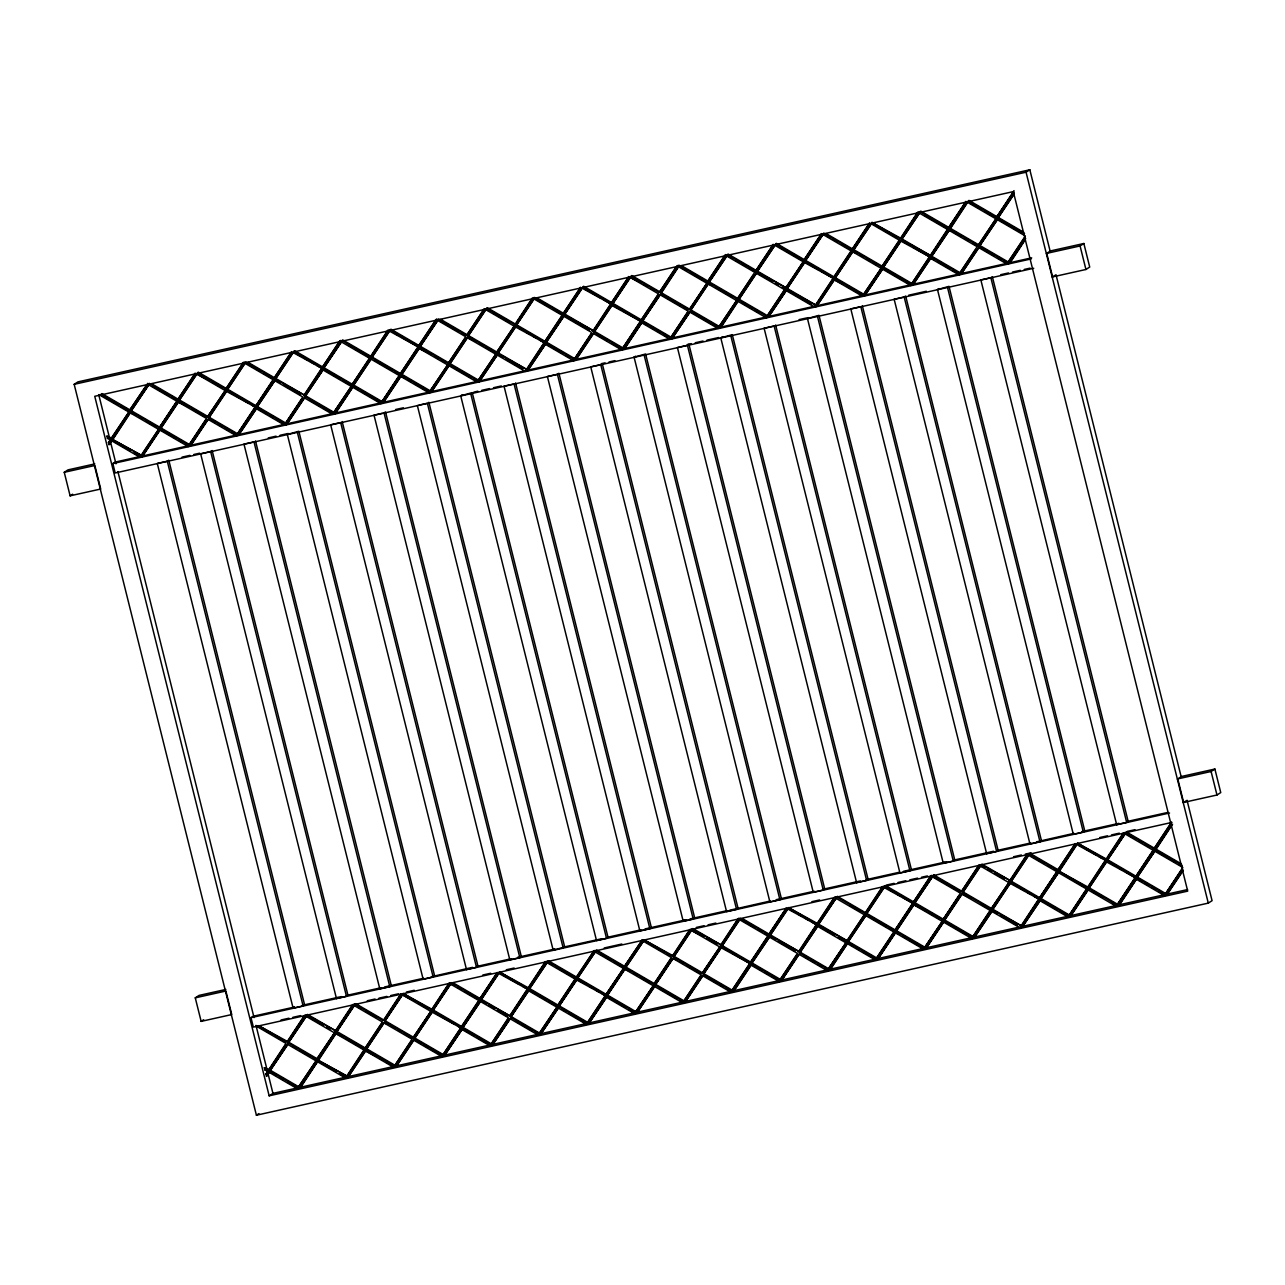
<?xml version="1.0" encoding="UTF-8"?>
<svg xmlns="http://www.w3.org/2000/svg" width="1285" height="1285" viewBox="0 0 1285 1285"><rect width="100%" height="100%" fill="white"/><g stroke="black" fill="none" stroke-linecap="round" stroke-linejoin="round"><path stroke-width="1.5" d="M108.454 442.474L110.896 439.438L108.454 442.474L109 444.626L112.309 440.257L130.636 450.907M129.335 411.393L111.779 438.089L106.896 436.177L111.024 438.587L129.335 411.393L121.063 406.59M101.129 394.077L129.448 410.558L147.759 383.364M129.448 410.558L145.574 386.705M109 444.626L112.309 440.257M112.438 439.406L141.511 455.388L112.438 439.406L129.994 412.71L135.744 415.135M130.861 411.377L149.172 384.199L130.861 411.377L159.195 427.841L176.398 402.333M113.192 438.924L130.749 412.228M140.756 455.886L159.067 428.692L142.603 453.717M159.195 427.841L176.736 401.145L148.418 384.681M149.301 383.348L177.619 399.812L195.175 373.116M177.619 399.812L194.838 374.304M111.554 440.739L139.872 457.219L142.169 456.705L159.725 430.009L188.044 446.473L190.341 445.975L208.652 418.782M206.13 419.633L188.927 445.14L160.609 428.676L178.165 401.98L188.911 407.297M207.351 417.111L225.662 389.933L207.351 417.111L179.033 400.647L196.589 373.951L209.005 380.248M142.169 456.705L160.48 429.527L175.467 438.249M160.609 428.676L178.92 401.482M179.033 400.647L197.344 373.453M188.927 445.14L206.483 418.444L178.165 401.98M197.472 372.618L225.791 389.082L243.347 362.386L245.644 361.872L273.962 378.352L291.181 352.829M225.791 389.082L241.901 365.245M190.341 445.975L207.897 419.279L236.215 435.743L238.512 435.229L256.823 408.052L238.512 435.229M255.41 407.233L237.099 434.41L208.764 417.946L226.321 391.25L255.41 407.233L252.069 405.289M227.204 389.901L244.76 363.205L273.079 379.685L255.522 406.381L227.204 389.901L245.515 362.723L260.518 371.445M208.764 417.946L227.092 390.752M237.099 434.41L254.655 407.714M273.962 378.352L291.518 351.656M255.522 406.381L272.741 380.874M256.936 407.2L275.247 380.023L256.936 407.2L285.254 423.681L302.473 398.157M275.375 379.171L292.932 352.476L322.005 368.458L304.449 395.154L275.375 379.171L293.687 351.994M285.254 423.681L302.81 396.985L274.492 380.505M303.694 395.651L321.25 368.956M293.815 351.142L322.133 367.622L339.69 340.927M322.133 367.622L340.445 340.429M256.068 408.534L284.387 425.014L286.683 424.5L304.24 397.804L332.558 414.284L335.594 413.288L353.15 386.592L358.162 389.5M343.416 380.922L351.737 385.757L333.425 412.951L305.107 396.471L323.418 369.293L340.075 378.979M323.547 368.442L341.858 341.264L323.547 368.442L351.865 384.906L369.084 359.398M286.683 424.5L304.995 397.322M305.107 396.471L323.418 369.293M333.425 412.951L351.737 385.757M351.865 384.906L369.421 358.21L341.103 341.746M387.508 331.369L371.06 356.395L342.726 339.931M334.839 413.77L353.15 386.592M353.279 385.741L370.835 359.045L399.153 375.509L381.597 402.205L353.279 385.741L371.59 358.547M418.348 346.998L400.037 374.176L371.718 357.712L389.275 331.016L418.348 346.998L401.691 337.312M371.718 357.712L390.03 330.518M400.037 374.176L417.593 347.48M341.971 340.413L370.289 356.877L387.845 330.181L390.142 329.683L418.46 346.147L436.017 319.451M381.597 402.205L398.816 376.698M418.46 346.147L436.772 318.969M352.395 387.074L380.713 403.538L383.01 403.04L400.567 376.344L404.663 377.79M429.768 391.475L448.079 364.298L429.768 391.475L401.45 375.011L419.006 348.315L431.423 354.596M419.874 346.966L438.185 319.788L419.874 346.966L448.208 363.446L465.411 337.939M401.322 375.846L383.01 403.04M401.45 375.011L419.761 347.817M448.208 363.446L465.748 336.75L437.43 320.27M438.313 318.937L466.632 335.417L484.188 308.721M466.632 335.417L483.851 309.894M400.567 376.344L428.885 392.808L431.182 392.294L448.738 365.599L477.056 382.079L479.353 381.565L497.664 354.387L479.353 381.565M486.26 347.753L496.251 353.568L477.94 380.745L449.622 364.265L467.178 337.57L476.253 341.938M496.363 352.716L514.675 325.523L496.363 352.716L468.045 336.236L485.601 309.54L489.697 311.002M431.182 392.294L449.493 365.117L471.145 377.71M449.622 364.265L467.933 337.088M468.045 336.236L486.356 309.059M477.94 380.745L496.251 353.568M486.485 308.207L514.803 324.687L532.359 297.992L534.656 297.477L562.975 313.942L580.194 288.434M516.65 322.519L530.914 300.835M497.777 353.536L515.333 326.84L544.422 342.822L526.866 369.518L497.777 353.536L516.104 326.358M516.217 325.507L533.773 298.811L562.091 315.275L544.535 341.971L516.217 325.507L534.528 298.329L549.53 307.051M526.111 370.016L543.667 343.32M562.975 313.942L580.531 287.246M544.535 341.971L561.754 316.463M496.909 354.869L525.228 371.349L527.525 370.835L545.836 343.657L562.493 353.343M545.948 342.806L564.26 315.612L545.948 342.806L574.266 359.27L591.486 333.763M564.388 314.777L581.944 288.081L611.017 304.063L593.461 330.759L564.388 314.777L581.607 289.254M545.836 343.657L527.525 370.835M574.266 359.27L591.823 332.574L563.505 316.11M592.706 331.241L610.263 304.545M582.828 286.748L611.146 303.212L628.702 276.516M611.146 303.212L627.257 279.375M545.081 344.139L573.399 360.603L575.696 360.105L593.252 333.409L621.571 349.873L624.606 348.877L642.163 322.182L647.174 325.089M640.749 321.362L622.438 348.54L594.12 332.076L611.676 305.38L640.749 321.362L624.092 311.661M658.097 295.004L640.878 320.511L612.559 304.031L630.116 277.335L640.862 282.668M575.696 360.105L594.007 332.911M594.12 332.076L612.431 304.882L620.767 309.733M612.559 304.031L630.871 276.853M622.438 348.54L639.994 321.844M640.878 320.511L658.434 293.815L630.116 277.335M630.983 276.002L659.301 292.482L675.765 267.457M659.301 292.482L676.52 266.959M623.851 349.359L642.163 322.182M642.291 321.33L660.602 294.153L642.291 321.33L670.609 337.81L687.828 312.287M679.042 266.123L661.486 292.819L689.804 309.283L707.36 282.588L690.704 272.902M670.609 337.81L688.166 311.115L659.847 294.634M706.605 283.086L678.287 266.605L660.731 293.301L689.049 309.781L707.36 282.588M676.858 265.786L679.155 265.272L707.473 281.752L725.029 255.056M707.473 281.752L725.784 254.558M641.408 322.663L669.726 339.144L672.023 338.63L690.334 311.452L718.652 327.916L720.949 327.418L738.506 300.722M718.781 327.081L737.092 299.887L718.781 327.081L690.463 310.601L708.019 283.905L712.099 285.35M708.886 282.571L727.214 255.394L708.886 282.571L737.221 299.036L753.331 275.199M690.334 311.452L672.023 338.63M690.463 310.601L708.774 283.423M737.221 299.036L754.761 272.34L726.443 255.876M727.326 254.542L755.644 271.007L773.201 244.311M755.644 271.007L772.863 245.499M689.579 311.934L717.897 328.414L720.194 327.9L737.751 301.204L766.069 317.668L768.366 317.17L786.677 289.976L768.366 317.17M738.634 299.871L756.19 273.175L784.509 289.639L766.952 316.335L738.634 299.871L756.945 272.677L771.932 281.399M757.058 271.842L775.369 244.648L803.687 261.128L786.131 287.824L757.058 271.842L775.369 244.648M276.436 1075.657L269.77 1071.786L266.461 1076.171L265.915 1074.003L267.601 1071.449L264.887 1069.875L264.357 1067.723L269.24 1069.634L285.688 1044.609M264.357 1067.723L268.485 1070.116L286.041 1043.42L256.293 1026.121M304.127 1016.58L287.663 1041.605L258.59 1025.607L286.908 1042.087L304.465 1015.391L306.762 1014.877L335.835 1030.859L307.517 1014.395M266.461 1076.171L269.015 1072.268L297.333 1088.748L300.385 1087.753L317.941 1061.057L336.268 1071.722M269.898 1070.935L288.209 1043.757L269.898 1070.935L298.216 1087.415L316.528 1060.237L313.187 1058.294M316.64 1059.386L334.951 1032.208L316.64 1059.386L288.322 1042.906L306.633 1015.728L323.306 1025.414M288.322 1042.906L306.633 1015.728M785.376 288.306L803.687 261.128M775.497 243.813L803.816 260.277L821.372 233.581M766.952 316.335L784.155 290.828M803.816 260.277L818.834 238.094M786.805 289.141L804.346 262.445L833.435 278.427L815.879 305.123L786.805 289.141L805.117 261.947M805.229 261.096L822.785 234.4L851.104 250.88L833.547 277.576L805.229 261.096L823.54 233.918M298.216 1087.415L316.528 1060.237M335.08 1031.357L352.636 1004.661L355.688 1003.665L384.006 1020.129L400.47 995.104M336.927 1029.205L352.299 1005.834M299.63 1088.234L317.941 1061.057M318.07 1060.205L347.143 1076.188L318.07 1060.205L335.626 1033.509L343.031 1036.899M336.493 1032.176L354.05 1005.48L382.368 1021.961L364.812 1048.656L336.493 1032.176L354.805 1004.998M318.825 1059.723L336.381 1033.028M815.124 305.605L832.68 278.909M823.669 233.067L851.987 249.547L869.543 222.851M833.547 277.576L851.859 250.398M851.987 249.547L869.206 224.024M785.922 290.474L814.24 306.938L816.537 306.424L834.093 279.728L843.169 284.097M880.498 269.352L863.279 294.875L834.961 278.395L852.517 251.699L856.613 253.161M898.938 241.323L881.719 266.846L853.401 250.366L871.712 223.188L890.039 233.838M816.537 306.424L834.848 279.247M834.961 278.395L853.272 251.218M853.401 250.366L871.712 223.188M346.388 1076.685L363.944 1049.99L335.626 1033.509M354.933 1004.147L383.251 1020.611L400.808 993.915M348.235 1074.533L364.699 1049.492M364.812 1048.656L382.031 1023.133M317.186 1061.538L345.504 1078.019L347.801 1077.505L365.358 1050.809L376.103 1056.141M411.762 1040.432L394.543 1065.94L366.225 1049.476L383.781 1022.78L387.877 1024.225M412.983 1037.911L431.294 1010.733L412.983 1037.911L384.665 1021.446L402.221 994.751L414.637 1001.047M366.113 1050.327L347.801 1077.505M366.225 1049.476L384.536 1022.298M384.665 1021.446L402.976 994.253M863.279 294.875L881.59 267.698M881.719 266.846L899.275 240.15L870.957 223.67M900.159 238.817L900.913 238.319L871.84 222.337L900.159 238.817L917.715 212.121L919.996 211.607L948.314 228.071L964.441 204.235M902.006 236.649L917.361 213.294M864.709 295.695L883.02 268.517L864.709 295.695L862.412 296.209L834.093 279.728M929.762 256.952L911.451 284.146L883.132 267.665L900.689 240.97L929.762 256.952L913.105 247.266M901.572 239.636L919.883 212.459L901.572 239.636L930.645 255.619L948.202 228.923L924.879 215.366M883.132 267.665L901.444 240.488L909.78 245.323M394.543 1065.94L412.099 1039.244L383.781 1022.78M447.533 986.045L432.178 1009.4L403.105 993.417L431.423 1009.881L448.979 983.186L451.26 982.672L479.594 999.152L496.797 973.644M365.358 1050.809L393.676 1067.289L395.973 1066.775L413.529 1040.079L441.847 1056.543L444.128 1056.029L462.455 1028.851L444.128 1056.029M461.026 1028.032L442.715 1055.21L414.396 1038.746L431.953 1012.05L461.026 1028.032L457.701 1026.089M478.373 1001.674L461.154 1027.181L432.836 1010.717L450.392 984.021L454.472 985.466M395.973 1066.775L414.284 1039.581M414.396 1038.746L432.708 1011.552M432.836 1010.717L451.147 983.523M911.451 284.146L929.007 257.45M929.89 256.101L947.447 229.405L919.128 212.941M948.314 228.071L965.87 201.376M882.265 268.999L910.583 285.479L912.864 284.965L930.42 258.269L934.516 259.715M931.304 256.936L949.615 229.742L931.304 256.936L959.622 273.4L975.733 249.563M931.175 257.787L912.864 284.965M968.055 201.713L950.498 228.409L978.817 244.889L996.373 218.193L978.062 245.371L949.743 228.907L967.3 202.211L995.618 218.675M442.715 1055.21L460.271 1028.514M461.154 1027.181L478.711 1000.485L450.392 984.021M479.594 999.152L497.15 972.456M462.568 1028L480.879 1000.822L462.568 1028L490.886 1044.48L508.105 1018.973M481.008 999.971L498.564 973.275L527.637 989.273L510.081 1015.969L481.008 999.971L499.319 972.793M959.622 273.4L977.178 246.704L948.86 230.24M968.167 200.878L996.485 217.342L1014.042 190.646M996.485 217.342L1013.704 191.834M930.42 258.269L958.738 274.733L961.035 274.235L978.592 247.539L1006.91 264.003L1009.962 263.007L1025.318 239.652M1025.012 237.163L1007.793 262.67L979.475 246.19L997.786 219.012L1021.109 232.585M1024.563 233.677L997.899 218.161L1014.363 193.135M961.035 274.235L979.347 247.041L987.683 251.892M979.475 246.19L997.786 219.012M997.899 218.161L1014.026 194.324M490.886 1044.48L508.442 1017.784L480.124 1001.304M509.326 1016.451L526.882 989.755M544.968 962.899L528.504 987.924L499.431 971.942L527.75 988.422L545.306 961.726L547.603 961.212L575.921 977.676L594.232 950.498L576.676 977.194L548.358 960.73M492.3 1045.299L510.611 1018.122L492.3 1045.299L490.019 1045.813L461.684 1029.333M549.032 1001.722L557.369 1006.557L539.058 1033.75L510.739 1017.27L529.051 990.092L545.707 999.778M529.179 989.241L547.49 962.063L529.179 989.241L557.497 1005.721L574.7 980.198M510.739 1017.27L529.051 990.092M1007.793 262.67L1024.257 237.645M1009.207 263.489L1025.671 238.464M539.058 1033.75L557.369 1006.557M557.497 1005.721L575.054 979.025L546.735 962.545M540.471 1034.57L558.782 1007.392L540.471 1034.57L538.174 1035.084L509.856 1018.603M605.54 995.827L587.229 1023.005L558.911 1006.54L576.467 979.845L605.54 995.827L602.199 993.883M577.334 978.511L595.646 951.318L577.334 978.511L605.653 994.976L623.964 967.798L613.973 961.983M558.911 1006.54L577.222 979.363L585.542 984.198M587.229 1023.005L604.785 996.309M605.653 994.976L623.964 967.798M624.092 966.946L642.404 939.769L624.092 966.946L595.774 950.482L593.477 950.98M558.027 1007.874L586.346 1024.354L588.642 1023.84L606.954 996.646L625.281 1007.312M635.4 1012.275L653.712 985.097L635.4 1012.275L607.082 995.811L624.639 969.115L630.389 971.524M625.506 967.782L643.817 940.588L625.506 967.782L653.824 984.246L671.043 958.738M588.642 1023.84L606.954 996.646M607.082 995.811L625.393 968.617M653.824 984.246L671.38 957.55L643.062 941.086M689.483 930.709L673.019 955.735L643.946 939.737L672.264 956.217L689.82 929.521L692.117 929.007L721.19 944.989L692.872 928.525M606.199 997.144L634.517 1013.608L636.814 1013.094L654.37 986.398L682.688 1002.878L684.985 1002.364L703.297 975.187M700.775 976.038L683.556 1001.545L655.238 985.065L672.794 958.369L676.89 959.831M701.995 973.516L720.307 946.338L701.995 973.516L673.677 957.036L691.234 930.34L703.65 936.636M636.814 1013.094L655.125 985.916M655.238 985.065L673.549 957.887M673.677 957.036L691.989 929.858M683.556 1001.545L701.112 974.849L672.794 958.369M720.435 945.487L737.992 918.791L740.272 918.277L768.607 934.741L785.81 909.234M722.282 943.335L738.746 918.293M684.985 1002.364L702.542 975.668L730.86 992.148L733.912 991.153L751.468 964.457L761.459 970.271M750.038 963.621L731.727 990.815L703.409 974.335L720.965 947.639L750.038 963.621L731.727 952.972M721.849 946.306L739.405 919.61L767.723 936.09L750.167 962.786L721.849 946.306L740.16 919.128L755.146 927.85M703.409 974.335L721.72 947.157M731.727 990.815L749.284 964.119M768.607 934.741L786.163 908.045M750.167 962.786L767.386 937.263M733.141 991.635L751.468 964.457M751.58 963.605L769.892 936.428L751.58 963.605L779.899 980.069L797.118 954.562M770.02 935.576L787.577 908.88L816.65 924.863L799.093 951.559L770.02 935.576L788.331 908.383M779.899 980.069L797.455 953.374L769.137 936.91M798.338 952.04L815.895 925.345M832.889 900.175L817.517 923.529L788.444 907.547L816.762 924.011L834.318 897.315L836.615 896.802L864.933 913.282L882.49 886.586L884.787 886.072L913.105 902.552L931.416 875.358M750.697 964.939L779.015 981.419L781.312 980.905L798.868 954.209L827.187 970.673L830.238 969.677L847.795 942.981L852.79 945.889M838.045 937.311L846.381 942.162L828.07 969.34L799.752 952.876L818.063 925.682L834.72 935.384M818.192 924.847L836.503 897.653L818.192 924.847L847.265 940.829L818.947 924.349M781.312 980.905L799.623 953.711M799.752 952.876L818.063 925.682M828.07 969.34L846.381 942.162M846.51 941.311L864.821 914.133M848.357 939.158L863.713 915.803M882.153 887.774L865.688 912.8L837.37 896.32M829.484 970.159L847.795 942.981M847.923 942.13L866.235 914.952L847.923 942.13L876.241 958.61L893.461 933.087M912.976 903.403L894.665 930.581L866.347 914.101L883.903 887.405L912.976 903.403L902.986 897.589M866.347 914.101L884.658 886.923M876.241 958.61L893.798 931.914L865.48 915.434M894.665 930.581L912.221 903.885M913.105 902.552L930.661 875.856M847.04 943.463L875.358 959.943L877.655 959.429L895.211 932.733L899.291 934.195M924.413 947.88L942.724 920.686L924.413 947.88L896.095 931.4L913.651 904.704L926.067 911.001M914.518 903.371L932.83 876.193L914.518 903.371L942.837 919.851L958.963 895.998M877.655 959.429L895.966 932.251M896.095 931.4L914.406 904.222M942.837 919.851L960.393 893.155L932.075 876.675M932.958 875.342L961.276 891.806L978.833 865.11L981.13 864.612L1010.203 880.594L981.885 864.114M961.276 891.806L978.495 866.299M895.211 932.733L923.529 949.213L925.826 948.699L943.383 922.004L971.701 938.484L973.998 937.97L992.309 910.776L973.998 937.97M989.787 911.627L972.568 937.134L944.25 920.67L961.806 893.974L970.898 898.327M991.008 909.105L1009.319 881.928L991.008 909.105L962.69 892.641L980.246 865.945L984.342 867.391M925.826 948.699L944.138 921.522L965.79 934.115M944.25 920.67L962.561 893.493M962.69 892.641L981.001 865.447M972.568 937.134L990.125 910.439L961.806 893.974M1009.448 881.076L1027.004 854.38L1029.285 853.866L1057.619 870.347L1074.822 844.839M1011.295 878.924L1027.759 853.899M992.422 909.941L1009.978 883.245L1039.051 899.227L1021.495 925.923L992.422 909.941L1010.733 882.747M1010.861 881.912L1028.418 855.2L1056.736 871.68L1039.179 898.376L1010.861 881.912L1029.173 854.718L1044.159 863.44M1020.74 926.405L1038.296 899.709M1057.619 870.347L1075.176 843.651M1039.179 898.376L1057.491 871.198L1054.166 869.254M991.554 911.274L1019.872 927.738L1022.153 927.224L1040.481 900.046L1057.137 909.732M1040.593 899.195L1058.904 872.017L1040.593 899.195L1068.911 915.675L1086.13 890.152M1059.033 871.166L1076.589 844.47L1105.662 860.468L1088.106 887.164L1059.033 871.166L1087.351 887.646L1104.907 860.95M1040.481 900.046L1022.153 927.224M1059.788 870.684L1076.236 845.659M1068.911 915.675L1086.467 888.979L1058.149 872.499M1105.775 859.617L1106.53 859.119L1077.456 843.137L1105.775 859.617L1123.331 832.921L1125.628 832.407L1153.946 848.871L1171.165 823.364M1107.638 857.464L1122.994 834.093M1039.71 900.528L1068.028 917.008L1070.325 916.494L1087.881 889.798L1116.199 906.278L1119.251 905.283L1136.807 878.587L1141.803 881.494M1135.394 877.751L1117.083 904.945L1088.764 888.465L1106.321 861.769L1135.394 877.751L1125.403 871.937M1107.204 860.436L1125.515 833.258L1107.204 860.436L1135.522 876.916L1153.834 849.722M1070.325 916.494L1088.636 889.316M1088.764 888.465L1107.076 861.287M1117.083 904.945L1134.639 878.249M1135.522 876.916L1153.079 850.22L1124.761 833.74M1153.946 848.871L1171.502 822.175M1118.496 905.764L1136.807 878.587M1136.936 877.735L1155.247 850.558L1136.936 877.735L1165.254 894.199L1182.473 868.692M1171.824 824.681L1155.36 849.706L1182.023 865.207M1172.579 824.183L1156.114 849.208L1181.108 863.745M1165.254 894.199L1182.81 867.504L1154.492 851.039M1136.052 879.068L1164.371 895.549L1166.668 895.035L1183.132 870.009M1182.778 871.182L1166.668 895.035M1187.035 800.25L1212.076 900.673L1208.285 903.114L256.406 1115.219L74.177 384.327L77.951 381.886L1029.831 169.781L1050.134 251.185M106.896 436.177L107.426 438.346L108.181 437.848M64.25 472.302L94.849 465.491L100.712 489.023L70.113 495.833L64.25 472.302L68.025 469.876L94.801 463.901M1033.734 268.276L115.184 472.976L112.839 463.564L115.104 462.102L524.441 370.883M70.113 495.833L72.635 494.211M188.044 446.473L188.799 445.991L185.474 444.048M167.291 461.203L168.801 460.223L304.625 1004.95L303.099 1005.914L293.108 1008.147L157.284 463.435L167.291 461.203L303.099 1005.914M210.644 451.533L212.154 450.569L347.962 995.281L346.452 996.26L336.445 998.493L200.637 453.766L210.644 451.533L346.452 996.26M284.387 425.014L287.438 424.018M287.326 434.459L298.843 431.246L434.651 975.974L433.141 976.937L423.134 979.17L287.326 434.459L288.836 433.479M332.558 414.284L333.313 413.786L323.306 407.971M514.803 324.687L515.558 324.189L487.24 307.725M477.056 382.079L477.811 381.597L474.486 379.653M460.705 395.812L472.221 392.616L608.03 937.327L606.52 938.307L596.513 940.54L460.705 395.812L462.214 394.848M573.399 360.603L576.451 359.607M557.401 374.272L558.911 373.293L694.719 918.02L693.209 918.984L683.202 921.216L547.394 376.505L557.401 374.272L693.209 918.984M621.571 349.873L622.326 349.392L612.319 343.577M634.083 357.182L645.6 353.985L781.409 898.697L779.899 899.677L769.892 901.893L634.083 357.182L635.593 356.202M687.427 345.296L688.937 344.316L824.745 889.043L823.235 890.007L813.244 892.24L677.42 347.528L687.427 345.296L823.235 890.007M720.773 337.859L732.289 334.662L868.098 879.374L866.588 880.354L856.581 882.586L720.773 337.859L722.282 336.895M74.177 384.327L1026.056 172.206L1029.831 169.781M807.462 318.551L818.979 315.339L954.787 860.067L953.277 861.03L943.27 863.263L807.462 318.551L808.972 317.572M862.412 296.209L863.167 295.727L846.51 286.025M904.158 296.996L905.668 296.032L1041.476 840.743L1039.967 841.723L1029.96 843.94L894.151 299.228L904.158 296.996L1039.967 841.723M958.738 274.733L961.79 273.737M937.488 289.575L949.005 286.362L1084.813 831.09L1083.303 832.054L1073.312 834.286L937.488 289.575L938.998 288.595M1006.91 264.003L1007.665 263.521L1004.34 261.578M990.847 277.688L992.357 276.709L1128.166 821.42L1126.656 822.4L1116.649 824.633L980.84 279.905L990.847 277.688L1126.656 822.4M1046.359 253.611L1050.504 250.928L1083.849 243.507L1089.712 267.039L1085.937 269.481L1052.592 276.901L1046.729 253.37L1080.075 245.949L1083.849 243.507M1052.222 277.142L1055.113 275.279M195.272 997.851L225.871 991.024L231.75 1014.556L201.151 1021.382L195.272 997.851L199.063 995.409L225.839 989.45M201.151 1021.382L203.672 1019.744M1171.904 822.416L253.354 1027.101L250.993 1017.688L253.274 1016.226L294.394 1007.071M293.108 1008.147L294.618 1007.167M336.445 998.493L337.955 997.513M379.798 988.824L389.789 986.607L253.98 441.879L243.973 444.112L379.798 988.824L381.308 987.86M389.789 986.607L391.315 985.627L255.49 440.916M264.887 1069.875L268.356 1070.967M265.915 1074.003L266.67 1073.521L267.216 1075.673M269.159 1095.816L1187.709 891.131L1013.303 191.61L94.753 396.294L269.159 1095.816L272.95 1093.39L1019.134 927.111M466.487 969.516L476.478 967.284L340.67 422.572L330.663 424.789L466.487 969.516L467.997 968.537M476.478 967.284L478.004 966.304L342.179 421.592M256.406 1115.219L258.927 1113.597M297.333 1088.748L300.385 1087.753M382.352 413.272L374.015 415.135L509.824 959.847L511.334 958.883M519.831 957.63L521.341 956.65L385.532 411.939L384.022 412.903L519.831 957.63L509.824 959.847M417.352 405.482L553.176 950.193L554.686 949.213M553.176 950.193L564.693 946.997L428.869 402.269M393.676 1067.289L396.728 1066.277M441.847 1056.543L444.899 1055.547M649.857 928.653L514.048 383.926L504.041 386.159L639.866 930.87L649.857 928.653L651.383 927.674L515.558 382.962M683.202 921.216L684.712 920.237M538.174 1035.084L541.226 1034.088M736.546 909.33L600.737 364.619L590.731 366.835L726.555 911.563L736.546 909.33L738.072 908.35L602.247 363.639M586.346 1024.354L589.397 1023.342M813.244 892.24L814.754 891.26M856.581 882.586L858.091 881.606M682.688 1002.878L685.74 1001.882M909.925 870.7L774.116 325.972L764.109 328.205L899.934 872.917L909.925 870.7L911.434 869.72L775.626 325.009M730.86 992.148L733.912 991.153M943.27 863.263L944.78 862.299M779.015 981.419L782.067 980.407M986.623 853.609L996.614 851.377L860.805 306.665L850.798 308.882L986.623 853.609L988.133 852.63M996.614 851.377L998.124 850.397L862.315 305.685M827.187 970.673L830.238 969.677M875.358 959.943L878.41 958.947M1177.381 779.16L1181.541 776.477L1214.887 769.04L1220.75 792.572L1216.975 795.013L1183.63 802.434L1177.767 778.903L1211.096 771.482L1214.887 769.04M1116.649 824.633L1118.159 823.653M971.701 938.484L974.753 937.472M1183.244 802.691L1186.151 800.812M1068.028 917.008L1071.08 916.012M1116.199 906.278L1119.251 905.283M528.36 370.016L1031.694 257.851M140.627 456.721L142.924 456.223M429.64 392.327L431.937 391.813M814.995 306.456L817.292 305.942M112.839 463.564L1031.389 258.863M182.084 457.107L189.923 455.356M193.842 454.488L199.705 453.187M268.26 437.912L276.098 436.161M280.018 435.294L287.84 433.543M395.571 409.529L403.394 407.795M473.908 392.086L477.827 391.202M481.747 390.335L489.569 388.584M493.488 387.717L501.327 385.966M601.203 363.703L605.123 362.836M609.042 361.968L614.921 360.651M687.379 344.508L691.298 343.641M695.217 342.758L703.056 341.023M706.975 340.139L718.717 337.521M799.029 319.628L806.851 317.893M908.704 295.197L926.324 291.261M1000.758 274.685L1008.58 272.934M1012.5 272.067L1020.338 270.316M1024.257 269.448L1030.136 268.131M419.022 405.112L427.359 403.249L563.167 947.961M302.232 1005.32L341.408 996.582M347.271 995.281L380.569 987.86M384.488 986.992L423.664 978.254M431.31 976.712L472.623 967.348M476.542 966.481L509.84 959.06M517.662 957.309L554.879 949.021M562.718 947.27L601.364 938.821M607.757 937.231L641.054 929.81M644.974 928.943L686.11 919.771M690.013 918.904L727.23 910.615M729.735 910.214L770.325 901.01M776.188 899.693L813.405 891.404M823.203 889.22L860.404 880.932M866.283 879.631L899.58 872.21M903.5 871.326L946.579 861.737M954.418 859.986L993.594 851.248M997.513 850.381L1030.811 842.96M1036.481 841.852L1073.891 833.355M1081.729 831.62L1118.93 823.332M1126.768 821.581L1167.904 812.409M250.993 1017.688L1169.543 813.003M281.078 1019.969L288.916 1018.218M292.819 1017.351L300.658 1015.6M367.253 1000.758L375.091 999.023M378.995 998.14L386.833 996.405M390.752 995.522L398.591 993.787M406.413 992.036L414.252 990.285M482.807 975.01L490.645 973.275M506.306 969.773L514.145 968.039M604.239 947.961L621.86 944.025M696.277 927.449L704.116 925.698M708.035 924.831L715.874 923.08M811.831 901.701L819.669 899.95M886.264 885.108L894.103 883.357M898.006 882.49L905.845 880.739M909.764 879.872L917.602 878.121M921.522 877.253L927.385 875.936M1013.56 856.742L1021.398 854.991M1025.318 854.123L1031.196 852.806M1099.735 837.531L1107.574 835.796M1111.493 834.913L1119.331 833.178M1127.154 831.427L1134.992 829.676M1023.053 926.244L1187.565 889.573M635.272 1013.126L637.569 1012.612M924.284 948.715L926.581 948.218M968.922 200.38L997.24 216.86M998.67 217.679L1023.647 232.216M969.709 202.693L981.371 209.471M984.712 211.415L994.702 217.229M997.032 219.494L1025.35 235.974M920.751 211.109L949.085 227.59M980.23 245.708L1008.548 262.188M951.285 230.722L961.276 236.536M964.601 238.464L967.942 240.407M972.938 243.315L977.933 246.222M991.008 253.836L994.349 255.763M997.674 257.707L1000.999 259.65M902.327 239.155L930.645 255.619M932.059 256.438L960.377 272.918M893.364 235.781L896.705 237.725M937.841 261.658L949.503 268.437M952.844 270.38L959.493 274.251M826.094 233.549L852.742 249.065M854.156 249.884L882.474 266.348M883.887 267.184L912.205 283.648M826.881 235.862L830.206 237.789M833.531 239.733L836.872 241.676M841.868 244.584L850.204 249.418M859.938 255.089L863.279 257.032M866.604 258.976L869.929 260.903M873.27 262.847L876.595 264.79M884.674 269.481L903.002 280.146M906.343 282.074L911.338 284.981M852.517 251.699L880.835 268.18M776.252 243.315L804.571 259.795M805.984 260.614L834.302 277.094M835.716 277.913L864.034 294.394M806.771 262.927L818.433 269.705M821.774 271.633L831.764 277.448M774.614 245.146L802.932 261.61M728.081 254.044L756.399 270.525M757.813 271.344L786.131 287.824M787.56 288.643L815.879 305.123M728.868 256.357L732.209 258.301M735.534 260.229L738.859 262.172M742.2 264.116L745.525 266.043M748.866 267.987L755.532 271.858M775.273 283.343L778.598 285.286M781.923 287.214L785.264 289.157M788.347 290.956L811.67 304.513M681.58 265.754L708.228 281.254M709.657 282.09L737.976 298.554M739.389 299.373L767.707 315.853M680.697 267.087L685.708 269.995M715.44 287.294L732.097 296.98M741.847 302.65L751.837 308.464M755.162 310.408L758.503 312.335M708.019 283.905L736.337 300.385M631.738 275.52L660.072 292M691.218 310.119L719.536 326.583M644.203 284.611L647.528 286.539M650.852 288.482L654.193 290.426M662.273 295.116L680.6 305.782M683.925 307.725L687.25 309.653M583.583 286.25L611.901 302.73M613.314 303.549L641.633 320.029M643.046 320.848L671.364 337.329M584.37 288.563L601.027 298.248M604.352 300.192L609.347 303.099M650.499 327.032L653.824 328.96M657.165 330.904L660.49 332.847M663.831 334.775L667.156 336.718M537.082 297.959L563.729 313.46M565.143 314.279L593.461 330.759M594.875 331.578L623.193 348.058M552.855 308.978L562.846 314.793M565.93 316.592L589.253 330.149M597.332 334.855L607.323 340.67M516.972 325.025L545.29 341.489M546.703 342.308L575.021 358.788M493.022 312.93L509.679 322.615M519.429 328.285L522.754 330.229M526.095 332.173L529.42 334.1M532.761 336.044L536.086 337.987M539.411 339.915L542.752 341.858M565.818 355.27L569.159 357.214M485.601 309.54L513.92 326.021M440.739 319.419L467.387 334.935M468.8 335.754L497.118 352.219M498.548 353.054L526.866 369.518M439.855 320.752L458.183 331.418M461.508 333.361L464.849 335.289M479.594 343.866L482.919 345.81M499.335 355.351L502.66 357.294M505.985 359.222L522.658 368.923M467.178 337.57L495.496 354.05M390.897 329.185L419.215 345.665M420.645 346.484L448.963 362.964M450.376 363.783L478.695 380.264M395.025 333.425L398.35 335.369M434.748 356.539L438.089 358.483M441.414 360.41L444.755 362.354M419.006 348.315L447.325 364.779M372.473 357.214L400.791 373.694M402.205 374.513L430.523 390.993M348.524 345.135L351.849 347.079M355.19 349.006L370.176 357.728M374.915 360.491L391.588 370.176M394.913 372.12L399.908 375.027M407.988 379.734L411.328 381.661M414.653 383.605L427.985 391.363M1126.383 831.925L1154.701 848.389M1127.17 834.222L1135.506 839.073M1138.831 841L1142.172 842.944M1145.497 844.887L1148.838 846.815M1156.918 851.521L1175.229 862.171M1178.57 864.114L1181.895 866.058M294.57 350.66L322.888 367.125M324.302 367.96L352.62 384.424M354.034 385.243L382.352 401.723M295.357 352.957L300.353 355.865M303.678 357.808L307.019 359.736M310.344 361.679L313.685 363.623M317.01 365.55L320.334 367.494M361.487 391.427L379.814 402.093M322.663 369.775L350.982 386.255M1107.959 859.954L1136.277 876.418M1137.691 877.253L1166.009 893.717M1078.998 844.952L1095.671 854.654M1098.996 856.581L1102.321 858.525M1112.071 864.195L1115.412 866.122M1118.737 868.066L1122.062 870.009M1145.144 883.421L1148.469 885.365M1151.81 887.309L1155.135 889.236M1158.46 891.18L1161.801 893.123M248.069 362.354L274.717 377.87M276.13 378.689L304.449 395.154M305.862 395.989L334.18 412.453M263.843 373.389L273.833 379.204M276.918 380.986L280.258 382.93M283.583 384.874L300.24 394.559M309.99 400.229L319.981 406.044M1030.056 853.385L1058.374 869.865M1089.519 887.983L1117.838 904.447M1047.5 865.383L1050.825 867.311M1067.241 876.868L1087.222 888.497M1091.977 891.26L1101.968 897.075M1111.959 902.873L1116.954 905.78M198.227 372.12L226.545 388.6M227.959 389.419L256.277 405.899M257.691 406.719L286.009 423.199M212.346 382.175L222.337 387.99M230.417 392.696L248.744 403.345M258.478 409.015L266.814 413.866M270.139 415.81L273.48 417.737M276.805 419.681L285.142 424.532M196.589 373.951L224.907 390.415M1011.616 881.414L1039.934 897.894M1041.348 898.713L1069.666 915.193M987.667 869.335L990.992 871.262M994.333 873.206L1004.324 879.02M1014.074 884.69L1017.399 886.634M1020.74 888.561L1024.065 890.505M1027.39 892.449L1030.731 894.376M1034.056 896.32L1037.397 898.263M1060.462 911.675L1068.799 916.526M151.726 383.829L178.374 399.33M179.788 400.149L208.106 416.629M209.535 417.448L237.854 433.928M980.246 865.945L1008.564 882.409M152.513 386.126L169.17 395.828M172.495 397.756L175.836 399.699M192.236 409.24L205.568 416.999M210.322 419.761L215.318 422.669M218.643 424.596L221.984 426.54M225.309 428.483L228.634 430.411M231.975 432.354L235.3 434.298M933.713 874.86L962.031 891.324M963.445 892.143L991.763 908.623M993.177 909.443L1021.495 925.923M934.5 877.157L937.825 879.101M941.166 881.028L959.493 891.694M980.889 904.142L990.896 909.957M993.964 911.756L997.305 913.683M1000.63 915.627L1017.286 925.312M101.884 393.595L130.203 410.06M131.632 410.895L159.95 427.359M161.364 428.178L189.682 444.658M101.242 395.057L117.77 404.679M139.069 417.063L142.41 419.006M145.735 420.95L155.742 426.765M178.808 440.177L182.133 442.12M98.833 394.591L128.58 411.891M129.994 412.71L158.312 429.19M885.542 885.59L913.86 902.054M915.273 902.889L943.592 919.353M945.005 920.188L973.339 936.653M889.67 889.83L892.995 891.774M896.32 893.701L899.661 895.645M929.392 912.944L932.717 914.872M936.058 916.815L939.383 918.759M969.115 936.058L972.456 937.986M913.651 904.704L941.969 921.184M133.961 452.85L138.973 455.757M107.426 438.346L110.141 439.92M867.102 913.619L895.436 930.099M896.85 930.918L925.168 947.382M849.819 905.411L859.826 911.226M869.559 916.896L886.216 926.581M889.557 928.525L894.553 931.432M902.632 936.122L905.957 938.066M909.298 940.01L922.614 947.752M835.748 898.151L864.066 914.615M848.678 941.648L876.996 958.128M789.986 909.362L794.997 912.27M798.322 914.197L801.647 916.141M804.988 918.084L808.313 920.012M811.654 921.955L814.979 923.899M856.131 947.832L859.456 949.76M862.797 951.703L874.459 958.481M817.308 926.18L845.626 942.644M742.698 918.759L769.362 934.259M770.775 935.078L799.093 951.559M800.507 952.378L828.825 968.858M758.487 929.778L761.812 931.721M765.153 933.665L768.478 935.592M771.562 937.391L774.887 939.335M778.228 941.262L794.885 950.948M804.619 956.618L807.96 958.562M811.285 960.505L814.626 962.433M817.951 964.376L821.292 966.32M824.617 968.247L827.942 970.191M722.604 945.824L750.922 962.288M752.335 963.124L780.654 979.588M706.975 938.58L716.982 944.395M725.061 949.085L728.386 951.029M764.784 972.199L768.125 974.142M771.45 976.086L779.786 980.921M691.234 930.34L719.552 946.82M674.432 956.554L702.75 973.034M704.164 973.853L732.482 990.317M647.158 942.531L663.815 952.217M667.14 954.161L670.481 956.088M680.215 961.758L683.556 963.702M686.881 965.645L700.213 973.387M704.951 976.15L716.612 982.945M719.953 984.872L723.278 986.816M726.619 988.743L729.944 990.687M596.529 949.984L624.847 966.465M626.261 967.284L654.579 983.764M655.992 984.583L684.327 1001.063M600.657 954.225L610.648 960.04M633.714 973.468L637.055 975.411M640.38 977.339L650.371 983.154M660.121 988.824L676.777 998.509M680.102 1000.453L683.443 1002.396M594.891 951.816L623.209 968.28M624.639 969.115L652.957 985.579M578.089 978.014L606.424 994.494M607.837 995.313L636.155 1011.793M549.145 963.027L552.486 964.971M555.811 966.898L575.808 978.528M588.883 986.141L592.208 988.085M595.549 990.012L598.874 991.956M628.606 1009.255L633.601 1012.162M529.934 988.759L558.252 1005.223M559.666 1006.059L587.984 1022.523M502.644 974.737L505.985 976.664M509.31 978.608L519.301 984.422M522.642 986.366L525.967 988.293M562.123 1009.319L565.448 1011.263M568.773 1013.206L585.446 1022.892M528.296 990.574L556.614 1007.055M453.685 983.154L480.349 998.67M481.763 999.489L510.081 1015.969M511.494 1016.788L539.812 1033.252M457.813 987.41L461.138 989.338M464.479 991.281L479.466 1000.003M482.55 1001.786L485.875 1003.73M489.216 1005.673L494.211 1008.58M497.536 1010.508L507.527 1016.323M515.606 1021.029L518.947 1022.972M522.272 1024.9L532.279 1030.715M535.604 1032.658L538.929 1034.586M433.591 1010.219L461.909 1026.699M463.323 1027.518L491.641 1043.998M417.962 1002.975L427.969 1008.789M437.703 1014.459L454.376 1024.161M464.11 1029.815L474.101 1035.63M477.442 1037.573L490.774 1045.331M402.221 994.751L430.539 1011.215M385.42 1020.949L413.738 1037.429M415.151 1038.248L443.47 1054.728M358.146 1006.926L361.47 1008.87M366.466 1011.777L376.457 1017.591M391.202 1026.169L394.543 1028.112M397.868 1030.04L401.209 1031.984M404.534 1033.911L411.2 1037.798M415.938 1040.561L420.95 1043.468M424.275 1045.396L427.6 1047.339M430.941 1049.283L440.932 1055.097M337.248 1031.694L365.566 1048.158M366.98 1048.994L395.314 1065.458M326.631 1027.358L329.956 1029.301M346.372 1038.842L363.029 1048.528M379.444 1058.069L382.769 1060.013M386.094 1061.956L394.431 1066.791M305.878 1016.21L334.196 1032.69M289.077 1042.424L317.411 1058.904M257.048 1025.639L271.922 1034.28M275.231 1036.208L285.142 1041.974M293.205 1046.665L296.53 1048.608M299.871 1050.536L309.862 1056.35M339.593 1073.65L344.589 1076.557M287.454 1044.239L315.773 1060.719M270.653 1070.453L298.971 1086.933M279.761 1077.601L283.102 1079.545M288.097 1082.452L298.088 1088.266M1080.075 245.949L1085.937 269.481M1211.096 771.482L1216.975 795.013M1055.997 274.717L1181.156 776.718M1026.056 172.206L1208.285 903.114M947.495 287.342L1083.303 832.054M817.469 316.319L953.277 861.03M730.779 335.642L866.588 880.354M644.09 354.949L779.899 899.677M470.712 393.595L606.52 938.307M297.333 432.226L433.141 976.937M99.025 395.812L115.971 463.821M117.915 471.595L254.044 1017.608M255.988 1025.382L272.95 1093.39M109.209 441.992L109.755 444.144"/></g></svg>
